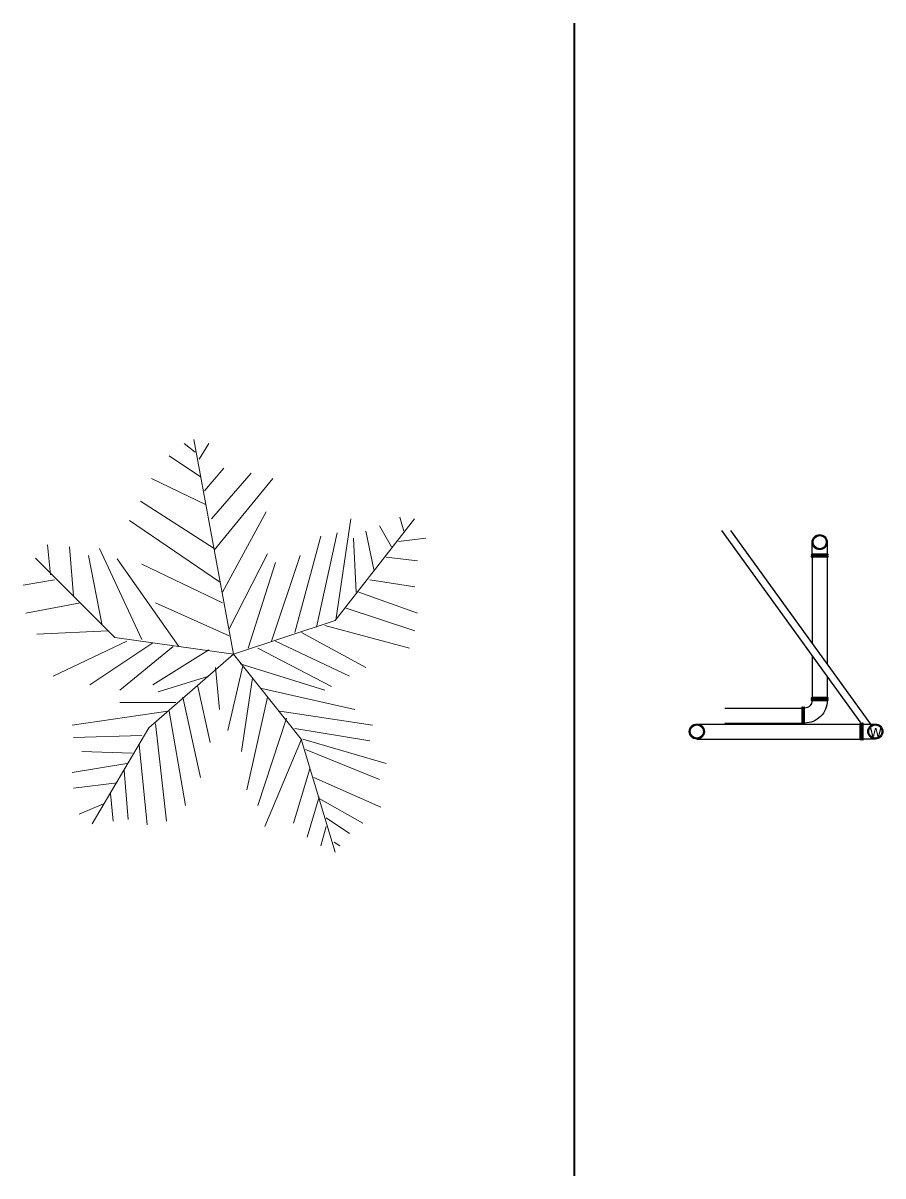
# Model space of a CAD drawing. Header units: inches. Extents: x 1987 to 3775, y 142 to 1299.
# Drawn here: x 2710.9 to 2939.1, y 142.1 to 448.3 of the extents above; entities that cross this region are included whole.
import ezdxf

# ---------------------------------------------------------------- set-up
doc = ezdxf.new("R2010")
doc.units = ezdxf.units.IN
doc.header["$MEASUREMENT"] = 0
for name, color, linetype, lineweight in [('Toilet Pipes_0.30', 24, 'Continuous', 30), ('TREES_0.15', 106, 'Continuous', 15), ('WALL_0.40', 7, 'Continuous', 40)]:
    doc.layers.add(name, color=color, linetype=linetype, lineweight=lineweight)
doc.styles.get("Standard").update_dxf_attribs({"font": 'Arial.ttf'})

# ---------------------------------------------------------------- blocks, each defined once
blk = doc.blocks.new('*U96')
for p, q in [((-10.186, 53.64), (-13.084, 55.962)), ((0, 0), (-10.5, 57)), ((-9.099, 51.782), (-6.563, 55.962)), ((-8.737, 47.138), (-17.069, 52.711)), ((-7.65, 43.423), (-2.578, 49.46)), ((-7.288, 39.707), (-21.778, 46.673)), ((-5.839, 35.992), (4.667, 48.067)), ((-5.114, 27.632), (10.463, 46.673)), ((-5.114, 28.097), (-24.676, 40.636)), ((-2.941, 16.486), (8.652, 37.85)), ((-3.665, 19.273), (-27.574, 35.527)), ((27, 9), (48, 36)), ((27.127, 9.056), (31.112, 35.992)), ((38.719, 34.134), (41.979, 28.561)), ((44.153, 36.456), (45.239, 32.741)), ((16.259, 5.805), (23.142, 31.348)), ((22.055, 7.198), (27.489, 32.277)), ((31.836, 30.883), (32.561, 16.486)), ((35.096, 32.741), (37.27, 22.524)), ((43.791, 29.954), (51.036, 30.883)), ((-48.585, 21.131), (-49.309, 29.026)), ((-43.513, 28.561), (-42.427, 15.558)), ((-35.544, 28.097), (-24.314, 3.947)), ((-31.5, 4.5), (-52.5, 25.5)), ((-38.442, 26.239), (-34.819, 7.663)), ((-14.533, 2.09), (-30.834, 25.31)), ((-1.129, 6.734), (9.014, 26.704)), ((10.101, 3.483), (17.708, 26.239)), ((40.53, 25.775), (48.862, 24.846)), ((-24.314, 23.917), (-2.941, 13.7)), ((3.942, 1.625), (11.187, 24.381)), ((-47.498, 19.737), (-55.83, 18.344)), ((36.183, 19.737), (48.137, 17.88)), ((33.285, 16.486), (48.862, 10.913)), ((-40.615, 13.7), (-55.105, 10.913)), ((-20.691, 13.7), (-1.129, 4.876)), ((29.662, 12.307), (48.137, 6.269)), ((-33.37, 6.269), (-52.207, 5.34)), ((0, 0), (27, 9)), ((24.229, 7.663), (46.688, 1.625)), ((-28.299, 3.483), (-47.86, -5.805)), ((0, 0), (-31.5, 4.5)), ((11.187, 3.483), (30.749, -5.805)), ((18.07, 5.805), (35.096, -3.483)), ((-21.416, 3.018), (-38.079, -8.128)), ((-15.982, 2.09), (-30.11, -9.521)), ((0, 0), (-22.5, -19.5)), ((-6.563, 1.161), (-21.416, -8.128)), ((0, 0), (18, -22.5)), ((6.478, 1.625), (26.04, -8.592)), ((2.493, -3.019), (-1.491, -20.202)), ((1.769, -2.555), (24.229, -9.521)), ((-6.563, -5.805), (-19.967, -9.985)), ((-4.752, -3.483), (-3.665, -14.629)), ((-9.461, -8.592), (-6.201, -23.453)), ((5.029, -6.27), (2.131, -25.775)), ((7.565, -9.056), (32.198, -14.629)), ((-13.446, -11.378), (-8.737, -32.741)), ((9.014, -11.378), (3.58, -35.992)), ((-17.431, -15.094), (-42.789, -18.809)), ((-15.257, -12.772), (-30.11, -12.772)), ((-17.069, -15.094), (-12.721, -40.172)), ((12.274, -15.094), (36.907, -18.809)), ((-20.691, -18.345), (-17.793, -44.352)), ((14.085, -16.951), (6.478, -40.172)), ((-22.5, -19.5), (-37.5, -45)), ((16.259, -19.738), (36.183, -22.989)), ((-24.314, -21.596), (-42.427, -22.06)), ((-25.038, -23.918), (-22.865, -45.281)), ((18.07, -22.524), (8.289, -45.745)), ((18, -22.5), (27, -52.5)), ((18.433, -22.524), (40.53, -29.026)), ((-26.849, -26.24), (-40.253, -25.775)), ((19.157, -25.311), (38.719, -33.206)), ((-28.299, -29.026), (-42.789, -31.348)), ((20.244, -30.419), (15.897, -44.816)), ((-29.023, -30.884), (-27.936, -43.887)), ((21.331, -32.741), (39.081, -40.636)), ((-30.834, -34.135), (-42.427, -35.528)), ((-34.457, -39.708), (-40.978, -42.494)), ((-32.646, -36.921), (-31.921, -44.352)), ((22.78, -37.85), (19.519, -48.532)), ((22.78, -38.314), (34.372, -44.816)), ((24.591, -45.745), (23.142, -50.854)), ((24.591, -43.423), (30.749, -47.603)), ((26.764, -49.925), (28.213, -50.854))]:
    blk.add_line(p, q)
blk = doc.blocks.new('sp')
at = {"layer": 'Toilet Pipes_0.30', "color": 0, "linetype": 'ByBlock', "lineweight": -2, "ltscale": 9}
for p, q in [((1958.12, 2345.49), (1961.37, 2345.49)), ((1961.37, 2345.62), (1961.37, 2341.37)), ((1961.49, 2345.74), (1961.49, 2345.74)), ((1961.62, 2345.62), (1961.62, 2341.37)), ((1961.62, 2345.49), (1961.87, 2345.49)), ((1961.87, 2345.62), (1961.87, 2341.37)), ((1961.99, 2345.74), (1961.99, 2345.74)), ((1962.12, 2345.62), (1962.12, 2341.37)), ((1961.37, 2341.49), (1958.12, 2341.49)), ((1961.49, 2341.24), (1961.49, 2341.24)), ((1961.87, 2341.49), (1961.62, 2341.49)), ((1961.99, 2341.24), (1961.99, 2341.24))]:
    blk.add_line(p, q, dxfattribs=at)
for radius in [2, 1.75]:
    blk.add_circle((1958.12, 2343.49), radius, dxfattribs=at)
for centre, start, end in [((1961.49, 2345.62), 90, 180), ((1961.49, 2345.62), 0, 90), ((1961.99, 2345.62), 90, 180), ((1961.99, 2345.62), 0, 90), ((1961.49, 2341.37), 180, 270), ((1961.49, 2341.37), 270, 0), ((1961.99, 2341.37), 180, 270), ((1961.99, 2341.37), 270, 0)]:
    blk.add_arc(centre, 0.125, start, end, dxfattribs=at)
blk = doc.blocks.new('p')
at = {"layer": 'Toilet Pipes_0.30', "color": 0, "linetype": 'ByBlock', "lineweight": -2, "ltscale": 9}
for points in [[(1992.45, 2399, -0.414214), (1998.45, 2405)], [(1998.57, 2405.25, 0.414214), (1998.45, 2405.12), (1998.45, 2400.87, 0.414214), (1998.57, 2400.75), (1998.57, 2400.75, 0.414214), (1998.7, 2400.87), (1998.7, 2405.12, 0.414214), (1998.57, 2405.25), (1998.57, 2405.25)], [(1999.07, 2405.25, 0.414214), (1998.95, 2405.12), (1998.95, 2400.87, 0.414214), (1999.07, 2400.75), (1999.07, 2400.75, 0.414214), (1999.2, 2400.87), (1999.2, 2405.12, 0.414214), (1999.07, 2405.25), (1999.07, 2405.25)], [(1996.45, 2399, -0.414214), (1998.45, 2401)], [(1992.2, 2398.87, 0.414214), (1992.32, 2398.75), (1996.57, 2398.75, 0.414214), (1996.7, 2398.87, 0.414214), (1996.57, 2399), (1992.32, 2399, 0.414214), (1992.2, 2398.87), (1992.2, 2398.87)], [(1992.2, 2398.37, 0.414214), (1992.32, 2398.25), (1996.57, 2398.25, 0.414214), (1996.7, 2398.37, 0.414214), (1996.57, 2398.5), (1992.32, 2398.5, 0.414214), (1992.2, 2398.37), (1992.2, 2398.37)]]:
    blk.add_lwpolyline(points, format="xyb", dxfattribs=at)
for points in [[(1998.7, 2405), (1998.95, 2405)], [(1998.7, 2401), (1998.95, 2401)], [(1992.45, 2398.5), (1992.45, 2398.75)], [(1996.45, 2398.5), (1996.45, 2398.75)]]:
    blk.add_lwpolyline(points, dxfattribs=at)

msp = doc.modelspace()

# ---------------------------------------------------------------- linework, layer by layer
at = {"layer": 'Toilet Pipes_0.30'}
for p, q in [((2896.207, 313.481), (2933.182, 262.375)), ((2898.59, 313.481), (2935.747, 262.126)), ((2920.284, 306.436), (2920.284, 283.498)), ((2924.284, 306.436), (2924.284, 277.969)), ((2920.284, 280.203), (2920.284, 269.376)), ((2924.284, 274.674), (2924.284, 269.376)), ((2897.091, 266.376), (2917.534, 266.376)), ((2889.694, 262.126), (2933.066, 262.126)), ((2897.091, 262.376), (2917.534, 262.376)), ((2889.694, 258.126), (2933.066, 258.126))]:
    msp.add_line(p, q, dxfattribs=at)
for radius in [2, 1.75]:
    msp.add_circle((2889.694, 260.126), radius, dxfattribs=at)
at = {"layer": 'WALL_0.40'}
msp.add_line((2857.197, 142.117), (2857.197, 448.262), dxfattribs=at)

# ---------------------------------------------------------------- block references
at = {"layer": 'Toilet Pipes_0.30'}
for name, p, rotation in [('sp', (578.792, 2268.554), 270), ('p', (4916.732, 2667.375), 180), ('sp', (4895.183, 2603.617), 180)]:
    msp.add_blockref(name, p, dxfattribs=dict(at, rotation=rotation))
at = {"layer": 'TREES_0.15'}
msp.add_blockref('*U96', (2766.727, 280.637), dxfattribs=at)

# ---------------------------------------------------------------- texts
at = {"layer": 'Toilet Pipes_0.30', "ltscale": 9, "insert": (2935.639, 261.73), "char_height": 3, "width": 3.07031, "attachment_point": 1}
msp.add_mtext('w', dxfattribs=at)

doc.saveas('drawing.dxf')
